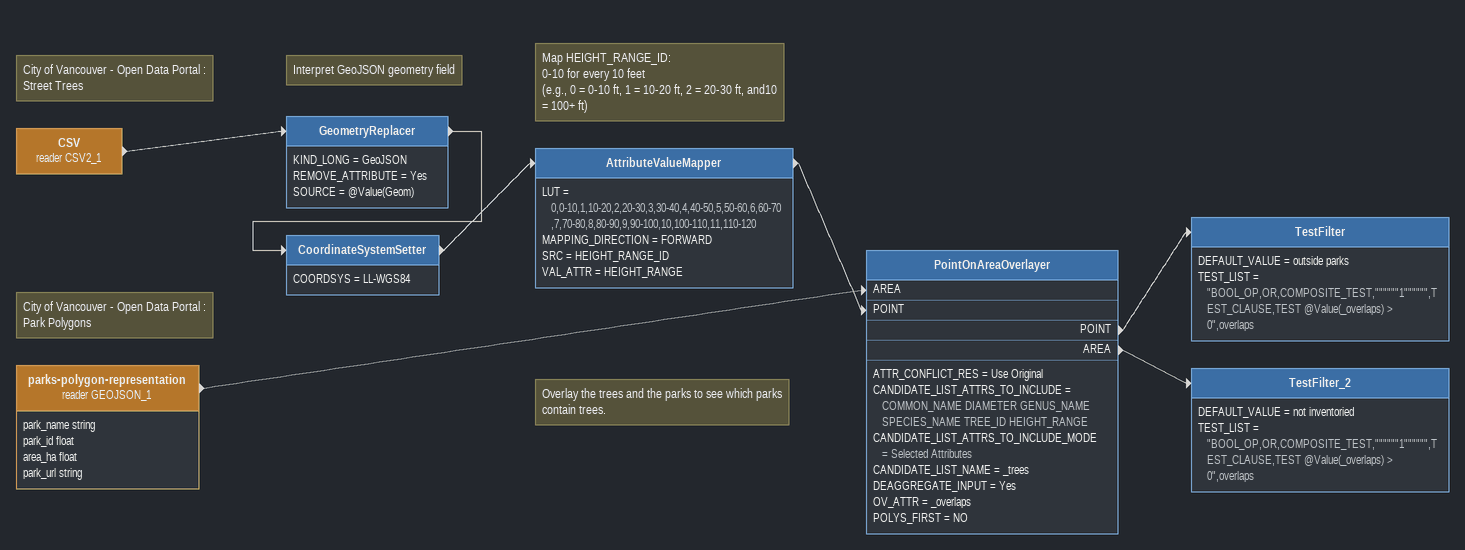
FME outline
Note: City of Vancouver - Open Data Portal : / Street Trees
CSV (reader CSV2_1)
    -> GeometryReplacer
Note: Interpret GeoJSON geometry field
GeometryReplacer
    KIND_LONG = GeoJSON
    REMOVE_ATTRIBUTE = Yes
    SOURCE = @Value(Geom)
    -> CoordinateSystemSetter
CoordinateSystemSetter
    COORDSYS = LL-WGS84
    -> AttributeValueMapper
Note: Map HEIGHT_RANGE_ID: / 0-10 for every 10 feet / (e.g., 0 = 0-10 ft, 1 = 10-20 ft, 2 = 20-30 ft, and10 = 100+ ft)
AttributeValueMapper
    LUT = 0,0-10,1,10-20,2,20-30,3,30-40,4,40-50,5,50-60,6,60-70,7,70-80,8,80-90,9,90-100,10,100-110,11,110-120
    MAPPING_DIRECTION = FORWARD
    SRC = HEIGHT_RANGE_ID
    VAL_ATTR = HEIGHT_RANGE
    -> PointOnAreaOverlayer [POINT]
Note: City of Vancouver - Open Data Portal : / Park Polygons
parks-polygon-representation (reader GEOJSON_1)
    attributes: park_name string, park_id float, area_ha float, park_url string
    -> PointOnAreaOverlayer [AREA]
Note: Overlay the trees and the parks to see which parks contain trees.
PointOnAreaOverlayer
    ATTR_CONFLICT_RES = Use Original
    CANDIDATE_LIST_ATTRS_TO_INCLUDE = COMMON_NAME DIAMETER GENUS_NAME SPECIES_NAME TREE_ID HEIGHT_RANGE
    CANDIDATE_LIST_ATTRS_TO_INCLUDE_MODE = Selected Attributes
    CANDIDATE_LIST_NAME = _trees
    DEAGGREGATE_INPUT = Yes
    OV_ATTR = _overlaps
    POLYS_FIRST = NO
    POINT -> TestFilter
    AREA -> TestFilter_2
TestFilter
    DEFAULT_VALUE = outside parks
    TEST_LIST = "BOOL_OP,OR,COMPOSITE_TEST,""""""1"""""",TEST_CLAUSE,TEST @Value(_overlaps) > 0",overlaps
TestFilter_2
    DEFAULT_VALUE = not inventoried
    TEST_LIST = "BOOL_OP,OR,COMPOSITE_TEST,""""""1"""""",TEST_CLAUSE,TEST @Value(_overlaps) > 0",overlaps
